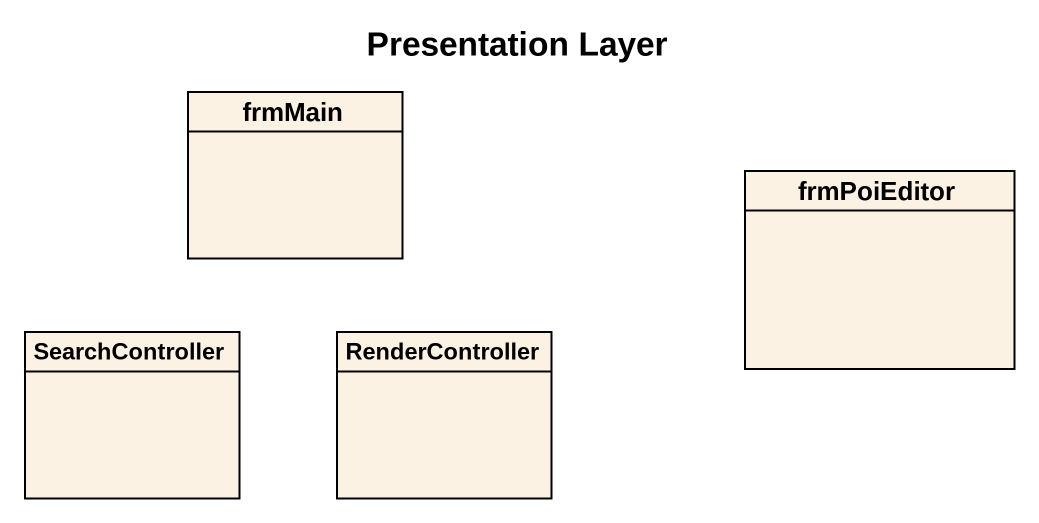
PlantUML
@startuml
title Presentation Layer
hide circle
hide empty members
class frmMain
class frmPoiEditor
class SearchController
class RenderController
@enduml
